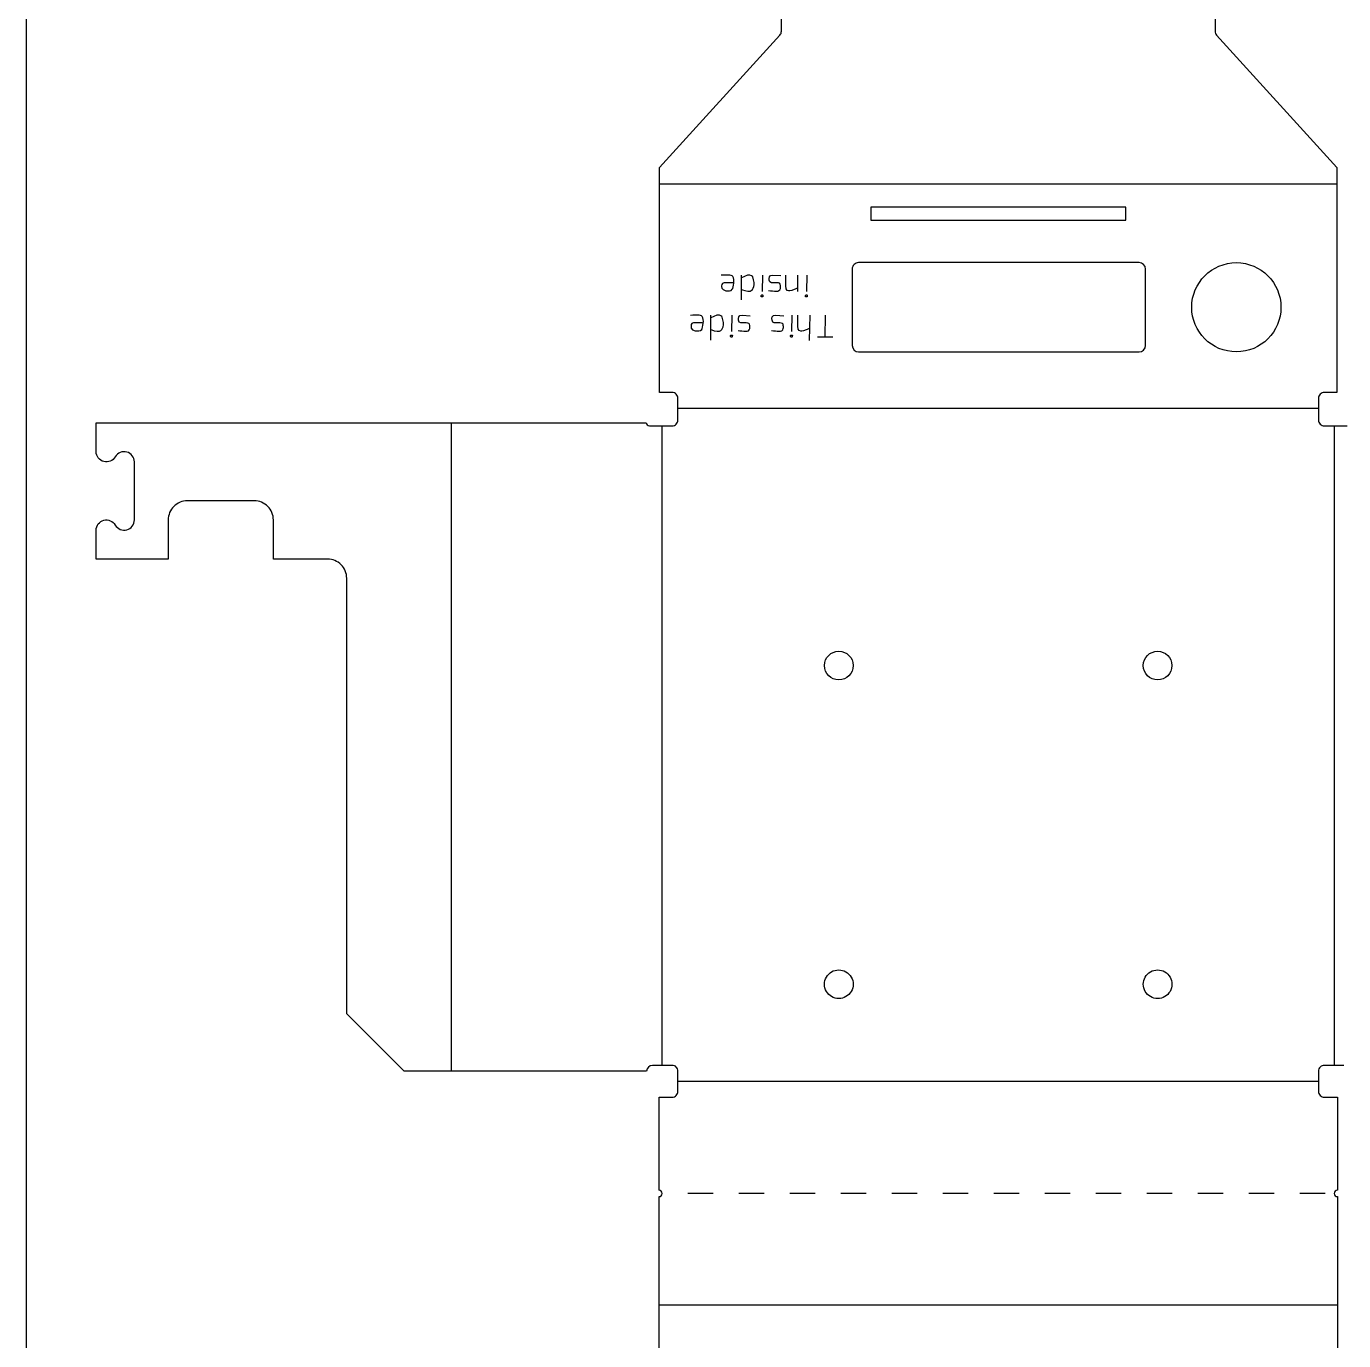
# Model space of a CAD drawing. Extents: x 0 to 841, y 0 to 662.
# Drawn here: x 0 to 206.6, y 345.5 to 551.7 of the extents above; entities that cross this region are included whole.
import ezdxf

# ---------------------------------------------------------------- set-up
doc = ezdxf.new("R2010")
doc.units = 0
doc.layers.get('0').update_dxf_attribs({"linetype": 'CONTINUOUS'})

msp = doc.modelspace()

# ---------------------------------------------------------------- linework, layer by layer
at = {"color": 7}
msp.add_lwpolyline([(0, 593.999849), (840.999808, 593.999849), (840.999808, 0.000026), (0, 0.000026)], close=True, dxfattribs=at)
at = {"color": 5}
for points in [[(118.425349, 550.941609), (118.425349, 579.117709), (132.625355, 579.117709), (132.625355, 583.567708), (172.225352, 583.567708), (172.225352, 579.117709), (186.425351, 579.117709), (186.425351, 550.941609)], [(101.275353, 494.253573), (99.325374, 494.253573), (99.325374, 529.541617), (118.185293, 550.31992)], [(186.665407, 550.31992), (205.525326, 529.541617), (205.525326, 494.253573), (203.575347, 494.253573)], [(102.200363, 489.940519), (102.200363, 493.328572)], [(202.650337, 493.328572), (202.650337, 489.940519)], [(10.950281, 484.96937), (10.950281, 489.515522), (97.212307, 489.515522)], [(97.712316, 489.01552), (101.275353, 489.01552)], [(203.575347, 489.01552), (207.138384, 489.01552)], [(16.950289, 474.269372), (16.950289, 483.361675)], [(35.749273, 477.265523), (25.249287, 477.265523)], [(22.249283, 474.265525), (22.249283, 468.115528), (10.950281, 468.115528), (10.950281, 472.661677)], [(47.249279, 468.115528), (38.749277, 468.115528), (38.749277, 474.265525)], [(97.287316, 387.765541), (59.249265, 387.765541), (50.249283, 396.765552), (50.249283, 465.115526)], [(101.275353, 388.69055), (98.212299, 388.69055)], [(206.638401, 388.69055), (203.575347, 388.69055)], [(102.200363, 384.602501), (102.200363, 387.765541)], [(202.650337, 387.765541), (202.650337, 384.602501)], [(99.225362, 369.092789), (99.225362, 383.677491), (101.275353, 383.677491)], [(203.575347, 383.677491), (205.625338, 383.677491), (205.625338, 369.092789)], [(118.225351, 274.075663), (118.225351, 269.450669), (116.175359, 269.450669), (99.225362, 288.113393), (99.225362, 368.092796)], [(103.722484, 368.623841), (107.72248, 368.623841)], [(111.722476, 368.623841), (115.722472, 368.623841)], [(119.722468, 368.623841), (123.722465, 368.623841)], [(127.722466, 368.623841), (131.722465, 368.623841)], [(135.722464, 368.623841), (139.722463, 368.623841)], [(143.722462, 368.623841), (147.722461, 368.623841)], [(151.722462, 368.623841), (155.722461, 368.623841)], [(159.72246, 368.623841), (163.722459, 368.623841)], [(167.722455, 368.623841), (171.722454, 368.623841)], [(175.722453, 368.623841), (179.722452, 368.623841)], [(183.72245, 368.623841), (187.722449, 368.623841)], [(205.625338, 368.092796), (205.625338, 288.113393), (188.675341, 269.450669), (186.625349, 269.450669), (186.625349, 274.075663)], [(191.722448, 368.623841), (195.722447, 368.623841)], [(199.722446, 368.623841), (203.722445, 368.623841)]]:
    msp.add_lwpolyline(points, dxfattribs=at)
at = {"color": 4}
for points in [[(99.325295, 527.01018), (122.395847, 527.010106), (127.425358, 527.01009)], [(177.42534, 527.01009), (200.495892, 527.010016), (205.525402, 527.01)], [(112.144947, 508.772895), (112.172564, 512.689166)], [(113.111525, 512.663673), (112.177864, 512.263232)], [(115.451526, 510.117618), (115.48658, 512.689166)], [(117.102163, 512.689166), (118.339606, 512.594633)], [(119.100121, 510.989671), (119.114991, 512.689166)], [(120.990817, 510.08894), (120.990817, 512.689166)], [(122.400337, 510.117618), (122.435389, 512.689166)], [(115.248649, 509.332665), (115.255025, 509.478184)], [(115.43772, 509.250877), (115.327251, 509.250877)], [(115.341062, 509.561035), (115.452592, 509.561035)], [(115.530131, 509.478184), (115.523754, 509.332665)], [(122.19746, 509.332665), (122.203836, 509.478184)], [(122.386528, 509.250877), (122.276062, 509.250877)], [(122.289873, 509.561035), (122.401403, 509.561035)], [(122.478942, 509.478184), (122.472565, 509.332665)], [(107.345475, 502.484922), (107.373092, 506.401197)], [(108.312051, 506.375704), (107.378392, 505.97526)], [(110.652054, 503.829648), (110.687106, 506.401197)], [(112.302689, 506.401197), (113.540134, 506.306664)], [(117.55342, 506.401197), (118.790866, 506.306664)], [(120.062299, 503.829648), (120.097351, 506.401197)], [(120.993836, 504.650716), (121.009764, 506.401197)], [(122.838849, 502.435001), (122.927011, 506.401197)], [(125.297807, 502.927853), (125.344543, 506.401197)], [(110.449177, 503.044693), (110.455553, 503.190214)], [(110.638246, 502.962905), (110.527779, 502.962905)], [(110.541591, 503.273063), (110.65312, 503.273063)], [(110.730659, 503.190214), (110.724283, 503.044693)], [(119.859422, 503.044693), (119.865799, 503.190214)], [(120.048493, 502.962905), (119.938024, 502.962905)], [(119.951836, 503.273063), (120.063365, 503.273063)], [(120.140904, 503.190214), (120.134528, 503.044693)], [(126.467273, 502.927853), (124.089042, 502.927853)], [(102.201315, 491.797058), (202.650364, 491.797058)], [(66.681012, 387.765541), (66.681012, 489.515556)], [(99.743337, 388.69055), (99.743337, 489.015494)], [(205.106755, 489.015494), (205.106755, 388.69055)], [(202.650364, 386.134015), (102.201315, 386.134015)], [(205.625338, 351.051465), (99.224753, 351.051465)]]:
    msp.add_lwpolyline(points, dxfattribs=at)
at = {"color": 1}
for points in [[(127.425358, 527.01009), (177.42534, 527.01009)], [(174.525348, 514.628567), (130.525355, 514.628567)], [(129.525355, 513.628566), (129.525355, 501.62857)], [(175.525341, 501.62857), (175.525341, 513.628566)], [(130.525355, 500.628572), (174.525348, 500.628572)]]:
    msp.add_lwpolyline(points, dxfattribs=at)
for points in [[(172.425351, 521.278565), (172.425351, 523.328564), (132.425354, 523.328564), (132.425354, 521.278565)], [(189.775345, 514.628567)], [(127.425358, 453.66553)], [(177.42534, 453.66553)], [(127.425358, 403.66554)], [(177.42534, 403.66554)]]:
    msp.add_lwpolyline(points, close=True, dxfattribs=at)
at = {"color": 4}
for points in [[(115.43772, 509.250877)], [(122.386528, 509.250877)], [(110.638246, 502.962905)], [(120.048493, 502.962905)]]:
    msp.add_lwpolyline(points, close=True, dxfattribs=at)
at = {"color": 5}
msp.add_lwpolyline([(99.225362, 369.092789)], close=True, dxfattribs=at)
for points in [[(118.185293, 550.31992), (118.339775, 550.490125), (118.425353, 550.711751), (118.425349, 550.941609)], [(186.425351, 550.941609), (186.425347, 550.711751), (186.510925, 550.490125), (186.665407, 550.31992)], [(101.929434, 493.98265), (101.75596, 494.156122), (101.52068, 494.253576), (101.275353, 494.253573)], [(102.200363, 493.328572), (102.200363, 493.573899), (102.102907, 493.809178), (101.929434, 493.98265)], [(202.921266, 493.98265), (202.747793, 493.809178), (202.650337, 493.573899), (202.650337, 493.328572)], [(203.575347, 494.253573), (203.33002, 494.253576), (203.09474, 494.156122), (202.921266, 493.98265)], [(101.929433, 489.286443), (102.102906, 489.459914), (102.200362, 489.695193), (102.200363, 489.940519)], [(202.650337, 489.940519), (202.650338, 489.695193), (202.747794, 489.459914), (202.921267, 489.286443)], [(97.212307, 489.515522), (97.212306, 489.382912), (97.264986, 489.255733), (97.358756, 489.161964)], [(97.358756, 489.161964), (97.452526, 489.068195), (97.579706, 489.015518), (97.712316, 489.01552)], [(101.275353, 489.01552), (101.52068, 489.015518), (101.755959, 489.112972), (101.929433, 489.286443)], [(202.921267, 489.286443), (203.094741, 489.112972), (203.33002, 489.015518), (203.575347, 489.01552)], [(12.141131, 483.417435), (11.438716, 483.605648), (10.950287, 484.242176), (10.950281, 484.96937)], [(13.948406, 484.166021), (13.584803, 483.536257), (12.843546, 483.229223), (12.141131, 483.417435)], [(15.757952, 484.915584), (15.054646, 485.104033), (14.312451, 484.796596), (13.948406, 484.166021)], [(16.950289, 483.361675), (16.950301, 484.089791), (16.461258, 484.727135), (15.757952, 484.915584)], [(25.249287, 477.265523), (24.453637, 477.265524), (23.690574, 476.949455), (23.127964, 476.386846)], [(37.870596, 476.386846), (37.307986, 476.949455), (36.544923, 477.265524), (35.749273, 477.265523)], [(23.127964, 476.386846), (22.565354, 475.824237), (22.249283, 475.061175), (22.249283, 474.265525)], [(38.749277, 474.265525), (38.749277, 475.061175), (38.433206, 475.824237), (37.870596, 476.386846)], [(10.950281, 472.661677), (10.950287, 473.38887), (11.438716, 474.025399), (12.141131, 474.213611)], [(12.141131, 474.213611), (12.843546, 474.401824), (13.584803, 474.09479), (13.948406, 473.465025)], [(13.948406, 473.465025), (14.312451, 472.834451), (15.054646, 472.527014), (15.757952, 472.715463)], [(15.757952, 472.715463), (16.461258, 472.903912), (16.950301, 473.541256), (16.950289, 474.269372)], [(49.370602, 467.236849), (48.807992, 467.799459), (48.044929, 468.115529), (47.249279, 468.115528)], [(50.249283, 465.115526), (50.249283, 465.911177), (49.933212, 466.674239), (49.370602, 467.236849)], [(98.212299, 388.69055), (97.701438, 388.690541), (97.287311, 388.276401), (97.287316, 387.765541)], [(101.929436, 388.419624), (101.755963, 388.593098), (101.520682, 388.690553), (101.275353, 388.69055)], [(102.200363, 387.765541), (102.200365, 388.010869), (102.10291, 388.246151), (101.929436, 388.419624)], [(202.921264, 388.419624), (202.74779, 388.246151), (202.650335, 388.010869), (202.650337, 387.765541)], [(203.575347, 388.69055), (203.330018, 388.690553), (203.094737, 388.593098), (202.921264, 388.419624)], [(101.929436, 383.948418), (102.10291, 384.121891), (102.200365, 384.357172), (102.200363, 384.602501)], [(202.650337, 384.602501), (202.650335, 384.357172), (202.74779, 384.121891), (202.921264, 383.948418)], [(101.275353, 383.677491), (101.520682, 383.677489), (101.755963, 383.774944), (101.929436, 383.948418)], [(202.921264, 383.948418), (203.094737, 383.774944), (203.330018, 383.677489), (203.575347, 383.677491)], [(99.723437, 368.592793), (99.723437, 368.868184), (99.500751, 369.091729), (99.225362, 369.092789)], [(99.225362, 368.092796), (99.500751, 368.093856), (99.723437, 368.317402), (99.723437, 368.592793)], [(205.625338, 369.092789), (205.349949, 369.091729), (205.127263, 368.868184), (205.127263, 368.592793)], [(205.127263, 368.592793), (205.127263, 368.317402), (205.349949, 368.093856), (205.625338, 368.092796)]]:
    msp.add_open_spline(points, degree=3, dxfattribs=at)
at = {"color": 1}
for points in [[(130.525355, 514.628567), (130.260139, 514.628567), (130.005785, 514.52321), (129.818248, 514.335673)], [(175.525341, 513.628566), (175.525341, 514.180848), (175.07763, 514.628563), (174.525348, 514.628567)], [(182.778681, 507.628569), (182.778681, 511.49326), (185.910655, 514.626726), (189.775345, 514.628567)], [(189.775345, 514.628567), (193.640036, 514.626726), (196.77201, 511.49326), (196.77201, 507.628569)], [(129.818248, 514.335673), (129.630712, 514.148137), (129.525355, 513.893783), (129.525355, 513.628566)], [(189.775345, 500.628572), (185.910655, 500.630412), (182.778681, 503.763879), (182.778681, 507.628569)], [(196.77201, 507.628569), (196.77201, 503.763879), (193.640036, 500.630412), (189.775345, 500.628572)], [(129.525355, 501.62857), (129.525356, 501.076286), (129.973071, 500.628572), (130.525355, 500.628572)], [(174.525348, 500.628572), (175.077629, 500.628576), (175.52534, 501.076289), (175.525341, 501.62857)], [(125.176901, 451.415531), (125.176901, 452.657569), (126.18332, 453.664678), (127.425358, 453.66553)], [(127.425358, 453.66553), (128.667395, 453.664678), (129.673814, 452.657569), (129.673814, 451.415531)], [(175.176883, 451.415531), (175.176883, 452.657569), (176.183302, 453.664678), (177.42534, 453.66553)], [(177.42534, 453.66553), (178.667377, 453.664678), (179.673796, 452.657569), (179.673796, 451.415531)], [(127.425358, 449.165532), (126.18332, 449.166384), (125.176901, 450.173493), (125.176901, 451.415531)], [(129.673814, 451.415531), (129.673814, 450.173493), (128.667395, 449.166384), (127.425358, 449.165532)], [(177.42534, 449.165532), (176.183302, 449.166384), (175.176883, 450.173493), (175.176883, 451.415531)], [(179.673796, 451.415531), (179.673796, 450.173493), (178.667377, 449.166384), (177.42534, 449.165532)], [(125.476798, 402.540538), (125.878722, 403.236692), (126.621509, 403.66554), (127.425358, 403.66554)], [(127.425358, 403.66554), (128.229206, 403.66554), (128.971993, 403.236692), (129.373917, 402.540538)], [(175.47678, 402.540538), (175.878704, 403.236692), (176.621491, 403.66554), (177.42534, 403.66554)], [(177.42534, 403.66554), (178.229188, 403.66554), (178.971975, 403.236692), (179.373899, 402.540538)], [(125.476798, 400.290536), (125.074874, 400.986689), (125.074874, 401.844385), (125.476798, 402.540538)], [(129.373917, 402.540538), (129.775842, 401.844385), (129.775842, 400.986689), (129.373917, 400.290536)], [(175.47678, 400.290536), (175.074856, 400.986689), (175.074856, 401.844385), (175.47678, 402.540538)], [(179.373899, 402.540538), (179.775824, 401.844385), (179.775824, 400.986689), (179.373899, 400.290536)], [(127.425358, 399.165534), (126.621509, 399.165534), (125.878722, 399.594382), (125.476798, 400.290536)], [(129.373917, 400.290536), (128.971993, 399.594382), (128.229206, 399.165534), (127.425358, 399.165534)], [(177.42534, 399.165534), (176.621491, 399.165534), (175.878704, 399.594382), (175.47678, 400.290536)], [(179.373899, 400.290536), (178.971975, 399.594382), (178.229188, 399.165534), (177.42534, 399.165534)]]:
    msp.add_open_spline(points, degree=3, dxfattribs=at)
at = {"color": 4}
for points in [[(110.117239, 512.689169), (109.843194, 512.691285), (109.48099, 512.658366), (108.982825, 512.643496)], [(110.805534, 512.450179), (110.647268, 512.636061), (110.446515, 512.687044), (110.117239, 512.689169)], [(110.717372, 510.447961), (110.876701, 510.733689), (111.170926, 512.018932), (110.805534, 512.450179)], [(113.924095, 512.389631), (113.911342, 512.42362), (113.705284, 512.778391), (113.111525, 512.663673)], [(113.50772, 510.173913), (114.048372, 510.350237), (114.371275, 511.101201), (113.924095, 512.389631)], [(116.505213, 511.874472), (116.483967, 512.164447), (116.40112, 512.742276), (117.102163, 512.689166)], [(109.049743, 510.972679), (109.049743, 510.972679), (108.940338, 510.333245), (109.71467, 510.23446)], [(109.457622, 511.460222), (109.233502, 511.434742), (109.049743, 511.393306), (109.049743, 510.972679)], [(110.976544, 511.44641), (110.976544, 511.44641), (109.897367, 511.510143), (109.457622, 511.460222)], [(109.71467, 510.23446), (109.984466, 510.199408), (110.55061, 510.147362), (110.717372, 510.447961)], [(112.160869, 510.427776), (112.138565, 510.382103), (113.137018, 510.053888), (113.50772, 510.173913)], [(116.422364, 510.266324), (117.196696, 510.199406), (118.156911, 509.937048), (118.270565, 510.565862)], [(117.393199, 511.453845), (117.117032, 511.458105), (116.538143, 511.38799), (116.505213, 511.874472)], [(118.232325, 511.240348), (118.167531, 511.516514), (117.835069, 511.447474), (117.393199, 511.453845)], [(118.270565, 510.565862), (118.274825, 510.800602), (118.286493, 511.006668), (118.232325, 511.240348)], [(119.74699, 510.187722), (119.466574, 510.14311), (119.091623, 510.212143), (119.100121, 510.989671)], [(120.979123, 510.659333), (120.979123, 510.659333), (119.973235, 510.223837), (119.74699, 510.187722)], [(115.327251, 509.250877), (115.281579, 509.250877), (115.246527, 509.28699), (115.248649, 509.332665)], [(115.255025, 509.478184), (115.257142, 509.523859), (115.296451, 509.561035), (115.341062, 509.561035)], [(115.523754, 509.332665), (115.521638, 509.28699), (115.483392, 509.250877), (115.43772, 509.250877)], [(115.452592, 509.561035), (115.497203, 509.561035), (115.532255, 509.523859), (115.530131, 509.478184)], [(122.276062, 509.250877), (122.230387, 509.250877), (122.195335, 509.28699), (122.19746, 509.332665)], [(122.203836, 509.478184), (122.205953, 509.523859), (122.245262, 509.561035), (122.289873, 509.561035)], [(122.472565, 509.332665), (122.470449, 509.28699), (122.432203, 509.250877), (122.386528, 509.250877)], [(122.401403, 509.561035), (122.446015, 509.561035), (122.481066, 509.523859), (122.478942, 509.478184)], [(105.317765, 506.401199), (105.043722, 506.403316), (104.681516, 506.370396), (104.183351, 506.355527)], [(106.006059, 506.162209), (105.847794, 506.348089), (105.647041, 506.399075), (105.317765, 506.401199)], [(109.124623, 506.101662), (109.11187, 506.13565), (108.905813, 506.490419), (108.312051, 506.375704)], [(111.705741, 505.586502), (111.684495, 505.876478), (111.601646, 506.454306), (112.302689, 506.401197)], [(116.956473, 505.586502), (116.935227, 505.876478), (116.85238, 506.454306), (117.55342, 506.401197)], [(104.250269, 504.68471), (104.250269, 504.68471), (104.140864, 504.045276), (104.915196, 503.946491)], [(104.658148, 505.172252), (104.434027, 505.146773), (104.250269, 505.105334), (104.250269, 504.68471)], [(106.177073, 505.158441), (106.177073, 505.158441), (105.097893, 505.222171), (104.658148, 505.172252)], [(104.915196, 503.946491), (105.184991, 503.911439), (105.751136, 503.859393), (105.917898, 504.159991)], [(105.917898, 504.159991), (106.077227, 504.445717), (106.371452, 505.730962), (106.006059, 506.162209)], [(107.361398, 504.139806), (107.339093, 504.094134), (108.337543, 503.765918), (108.708246, 503.885944)], [(108.708246, 503.885944), (109.248898, 504.062267), (109.571803, 504.813231), (109.124623, 506.101662)], [(111.622892, 503.978355), (112.397224, 503.911436), (113.357439, 503.649078), (113.471091, 504.277889)], [(112.593728, 505.165876), (112.317561, 505.170136), (111.738669, 505.100021), (111.705741, 505.586502)], [(113.432853, 504.952378), (113.36806, 505.228545), (113.035597, 505.159505), (112.593728, 505.165876)], [(113.471091, 504.277889), (113.475351, 504.512633), (113.487019, 504.718696), (113.432853, 504.952378)], [(116.873624, 503.978355), (117.647956, 503.911436), (118.608171, 503.649078), (118.721823, 504.277889)], [(117.844459, 505.165876), (117.568292, 505.170136), (116.9894, 505.100021), (116.956473, 505.586502)], [(118.683585, 504.952378), (118.618791, 505.228545), (118.286329, 505.159505), (117.844459, 505.165876)], [(118.721823, 504.277889), (118.726082, 504.512633), (118.73775, 504.718696), (118.683585, 504.952378)], [(121.62796, 503.856205), (121.438892, 503.823275), (120.968343, 503.92312), (120.993836, 504.650716)], [(122.871779, 504.329938), (122.871779, 504.329938), (121.814904, 503.890193), (121.62796, 503.856205)], [(110.527779, 502.962905), (110.482104, 502.962905), (110.447052, 502.999021), (110.449177, 503.044693)], [(110.455553, 503.190214), (110.45767, 503.235886), (110.496979, 503.273063), (110.541591, 503.273063)], [(110.724283, 503.044693), (110.722166, 502.999021), (110.683921, 502.962905), (110.638246, 502.962905)], [(110.65312, 503.273063), (110.697732, 503.273063), (110.732784, 503.235886), (110.730659, 503.190214)], [(119.938024, 502.962905), (119.892352, 502.962905), (119.8573, 502.999021), (119.859422, 503.044693)], [(119.865799, 503.190214), (119.867915, 503.235886), (119.907224, 503.273063), (119.951836, 503.273063)], [(120.134528, 503.044693), (120.132411, 502.999021), (120.094166, 502.962905), (120.048493, 502.962905)], [(120.063365, 503.273063), (120.107977, 503.273063), (120.143029, 503.235886), (120.140904, 503.190214)]]:
    msp.add_open_spline(points, degree=3, dxfattribs=at)

doc.saveas('drawing.dxf')
